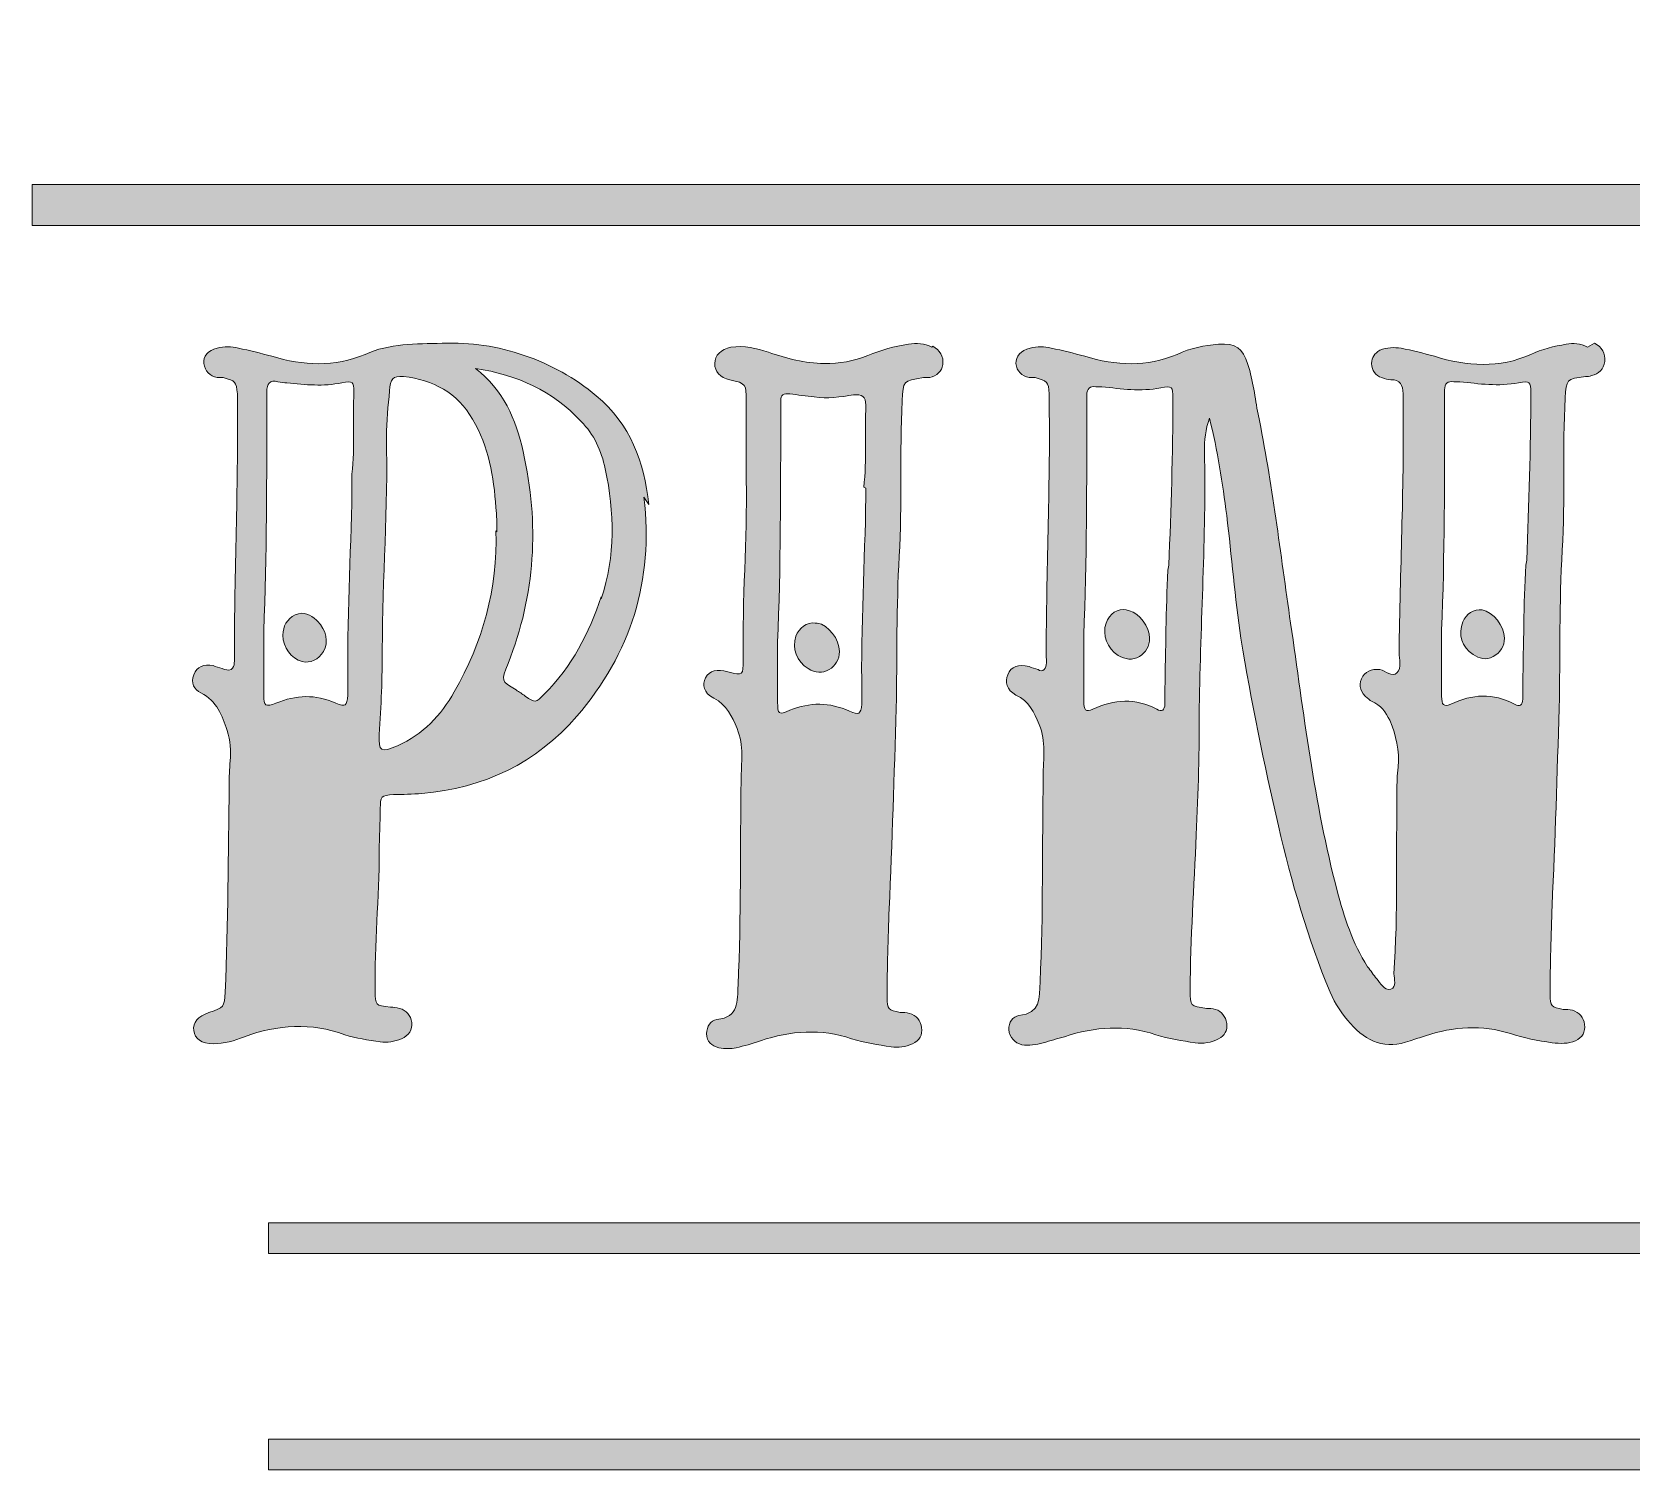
# Model space of a CAD drawing. Header units: inches. Extents: x 51 to 1029, y -812 to -272.
# Drawn here: x 59.2 to 261, y -793.2 to -611.8 of the extents above; entities that cross this region are included whole.
import ezdxf

# ---------------------------------------------------------------- set-up
doc = ezdxf.new("R2010")
doc.units = ezdxf.units.IN
doc.header["$MEASUREMENT"] = 0
doc.layers.add('Layer 1', color=7, linetype='Continuous')

# ---------------------------------------------------------------- blocks, each defined once
blk = doc.blocks.new('block 6')
at = {"layer": 'Layer 1', "true_color": 0xd81c2b}
h = blk.add_hatch(color=242, dxfattribs=at)
h.dxf.hatch_style = 2
edge = h.paths.add_edge_path()
edge.add_spline(control_points=[(136.33, -670.51), (137.61, -680.99), (134.67, -690.2), (127.89, -698.12), (122.78, -704.01), (116.13, -707.2), (108.33, -707.84), (107.18, -707.97), (105.9, -707.97), (104.75, -707.97), (103.21, -708.1), (103.09, -708.23), (103.09, -709.76), (103.09, -711.55), (102.96, -713.34), (102.96, -715.13), (102.96, -721.01), (102.32, -726.89), (102.45, -732.77), (102.45, -734.56), (102.45, -734.56), (104.37, -734.82), (104.75, -734.82), (105.13, -734.82), (105.52, -734.95), (106.41, -735.2), (106.92, -735.84), (107.05, -736.74), (107.18, -737.63), (106.67, -738.4), (105.77, -738.78), (104.88, -739.17), (103.98, -739.29), (103.09, -739.17), (101.55, -738.91), (100.02, -738.78), (98.61, -738.27), (94.39, -736.74), (90.17, -736.99), (85.95, -738.53), (84.68, -739.04), (83.4, -739.42), (81.99, -739.42), (80.58, -739.42), (79.69, -738.78), (79.56, -737.76), (79.43, -736.74), (80.07, -735.97), (81.48, -735.46), (83.4, -734.82), (83.4, -734.82), (83.52, -732.9), (83.91, -724.21), (83.91, -715.51), (84.04, -706.82), (84.04, -705.8), (84.04, -704.77), (84.16, -703.75), (84.29, -702.47), (84.16, -701.19), (83.78, -699.91), (83.14, -698), (82.5, -696.21), (80.46, -695.18), (79.56, -694.8), (79.18, -693.9), (79.56, -692.88), (79.94, -691.86), (80.84, -691.48), (81.99, -691.73), (82.37, -691.86), (82.76, -691.99), (83.14, -692.11), (83.52, -692.24), (83.91, -692.37), (84.29, -692.24), (84.8, -691.73), (84.68, -691.09), (84.68, -690.45), (84.68, -679.97), (85.19, -669.48), (85.06, -659), (85.06, -658.49), (85.06, -657.98), (85.06, -657.47), (84.93, -655.93), (84.8, -655.8), (83.27, -655.42), (83.01, -655.42), (82.76, -655.42), (82.5, -655.42), (81.61, -655.16), (80.97, -654.65), (80.84, -653.63), (80.71, -652.73), (81.35, -651.97), (82.5, -651.71), (83.4, -651.46), (84.29, -651.46), (85.19, -651.71), (86.59, -651.97), (88, -652.35), (89.41, -652.73), (93.37, -653.89), (97.33, -654.14), (101.17, -652.48), (104.24, -651.07), (107.56, -651.2), (110.89, -651.07), (114.47, -650.94), (117.92, -651.46), (121.24, -652.61), (124.57, -653.76), (127.64, -655.42), (130.32, -657.72), (134.67, -661.3), (136.33, -666.03), (136.97, -671.4), (136.97, -671.4), (136.33, -670.51), (136.33, -670.51)], knot_values=[0, 0, 0, 0, 1, 1, 1, 2, 2, 2, 3, 3, 3, 4, 4, 4, 5, 5, 5, 6, 6, 6, 7, 7, 7, 8, 8, 8, 9, 9, 9, 10, 10, 10, 11, 11, 11, 12, 12, 12, 13, 13, 13, 14, 14, 14, 15, 15, 15, 16, 16, 16, 17, 17, 17, 18, 18, 18, 19, 19, 19, 20, 20, 20, 21, 21, 21, 22, 22, 22, 23, 23, 23, 24, 24, 24, 25, 25, 25, 26, 26, 26, 27, 27, 27, 28, 28, 28, 29, 29, 29, 30, 30, 30, 31, 31, 31, 32, 32, 32, 33, 33, 33, 34, 34, 34, 35, 35, 35, 36, 36, 36, 37, 37, 37, 38, 38, 38, 39, 39, 39, 40, 40, 40, 40], degree=3, periodic=1)
edge = h.paths.add_edge_path()
edge.add_spline(control_points=[(99.51, -667.57), (99.89, -664.11), (99.63, -660.66), (99.76, -657.21), (99.76, -655.93), (99.63, -655.8), (98.23, -656.06), (95.93, -656.57), (93.62, -656.31), (91.32, -656.06), (90.94, -656.06), (90.56, -656.06), (90.17, -655.93), (89.15, -655.68), (88.77, -656.19), (88.77, -657.21), (88.77, -657.47), (88.77, -657.72), (88.77, -657.98), (88.77, -667.95), (88.77, -677.92), (88.38, -687.38), (88.38, -690.33), (88.38, -692.88), (88.38, -695.44), (88.38, -696.84), (88.64, -696.97), (89.92, -696.46), (92.47, -695.44), (94.9, -695.31), (97.46, -696.46), (98.74, -696.97), (98.87, -696.84), (98.99, -695.44), (98.99, -695.05), (98.99, -694.67), (98.99, -694.29), (98.87, -686.11), (99.38, -677.92), (99.51, -669.74), (99.51, -669.36), (99.51, -668.97), (99.51, -668.59), (99.51, -668.59), (99.51, -667.57), (99.51, -667.57)], knot_values=[0, 0, 0, 0, 1, 1, 1, 2, 2, 2, 3, 3, 3, 4, 4, 4, 5, 5, 5, 6, 6, 6, 7, 7, 7, 8, 8, 8, 9, 9, 9, 10, 10, 10, 11, 11, 11, 12, 12, 12, 13, 13, 13, 14, 14, 14, 15, 15, 15, 15], degree=3, periodic=1)
edge = h.paths.add_edge_path()
edge.add_spline(control_points=[(95.16, -686.11), (96.31, -687.26), (96.57, -688.79), (95.93, -689.94), (95.29, -690.96), (94.26, -691.48), (93.24, -691.22), (91.83, -690.84), (90.81, -689.43), (90.81, -687.9), (90.81, -686.75), (91.32, -685.85), (92.35, -685.34), (93.5, -684.83), (94.26, -685.34), (95.03, -685.98), (95.03, -685.98), (95.16, -686.11), (95.16, -686.11)], knot_values=[0, 0, 0, 0, 1, 1, 1, 2, 2, 2, 3, 3, 3, 4, 4, 4, 5, 5, 5, 6, 6, 6, 6], degree=3, periodic=1)
edge = h.paths.add_edge_path()
edge.add_spline(control_points=[(117.79, -674.85), (117.79, -673.83), (117.79, -672.81), (117.66, -671.78), (117.41, -667.95), (116.77, -664.11), (114.72, -660.66), (112.8, -657.34), (109.74, -655.68), (106.03, -655.29), (104.62, -655.16), (104.37, -655.55), (104.24, -657.08), (104.11, -659), (103.85, -660.92), (103.85, -662.84), (104.11, -671.78), (103.34, -680.74), (103.34, -689.69), (103.34, -693.26), (103.21, -696.84), (102.96, -700.43), (102.83, -702.6), (103.21, -702.73), (105.26, -701.83), (108.46, -700.43), (110.76, -698), (112.42, -695.05), (116, -688.79), (117.92, -682.01), (117.66, -674.73), (117.66, -674.73), (117.79, -674.85), (117.79, -674.85)], knot_values=[0, 0, 0, 0, 1, 1, 1, 2, 2, 2, 3, 3, 3, 4, 4, 4, 5, 5, 5, 6, 6, 6, 7, 7, 7, 8, 8, 8, 9, 9, 9, 10, 10, 10, 11, 11, 11, 11], degree=3, periodic=1)
edge = h.paths.add_edge_path()
edge.add_spline(control_points=[(130.96, -683.29), (132.75, -677.92), (132.62, -672.42), (131.47, -666.93), (130.96, -664.63), (130.06, -662.58), (128.4, -660.92), (124.82, -657.08), (120.35, -655.04), (115.11, -654.27), (118.56, -656.95), (120.22, -660.66), (121.11, -664.75), (123.16, -673.83), (122.65, -682.78), (119.2, -691.48), (118.3, -693.65), (118.3, -693.65), (120.22, -694.8), (120.6, -695.05), (120.99, -695.31), (121.37, -695.57), (122.65, -696.46), (122.65, -696.46), (123.8, -695.31), (127.25, -691.86), (129.43, -687.64), (130.96, -683.04), (130.96, -683.04), (130.96, -683.29), (130.96, -683.29)], knot_values=[0, 0, 0, 0, 1, 1, 1, 2, 2, 2, 3, 3, 3, 4, 4, 4, 5, 5, 5, 6, 6, 6, 7, 7, 7, 8, 8, 8, 9, 9, 9, 10, 10, 10, 10], degree=3, periodic=1)
h = blk.add_hatch(color=242, dxfattribs=at)
h.dxf.hatch_style = 2
edge = h.paths.add_edge_path()
edge.add_spline(control_points=[(172.76, -651.46), (173.66, -651.97), (174.17, -652.73), (174.04, -653.76), (173.92, -654.65), (173.28, -655.16), (172.38, -655.42), (172.12, -655.42), (171.87, -655.42), (171.61, -655.42), (168.93, -655.8), (169.06, -655.8), (168.93, -658.36), (168.55, -664.88), (168.93, -671.4), (168.55, -677.92), (168.16, -684.32), (168.29, -690.71), (168.16, -697.1), (167.91, -705.54), (167.65, -713.98), (167.27, -722.42), (167.14, -726.12), (167.01, -729.83), (167.01, -733.54), (167.01, -735.08), (167.14, -735.2), (168.67, -735.46), (169.06, -735.46), (169.44, -735.46), (169.82, -735.59), (170.72, -735.84), (171.23, -736.48), (171.36, -737.38), (171.49, -738.27), (171.1, -739.04), (170.21, -739.42), (169.31, -739.81), (168.42, -739.93), (167.52, -739.81), (165.86, -739.55), (164.2, -739.29), (162.54, -738.78), (158.7, -737.5), (154.86, -737.76), (151.03, -739.04), (150.01, -739.42), (148.98, -739.68), (147.96, -739.93), (147.32, -740.06), (146.55, -740.06), (145.79, -739.93), (144.89, -739.68), (144.25, -739.17), (144.25, -738.14), (144.25, -737.25), (144.76, -736.48), (145.53, -736.35), (148.34, -736.1), (148.09, -734.05), (148.22, -732.01), (148.6, -723.44), (148.47, -714.75), (148.6, -706.18), (148.6, -704.01), (148.98, -701.83), (148.09, -699.66), (147.45, -698.12), (146.81, -696.72), (145.15, -695.82), (143.87, -695.18), (143.61, -694.16), (144.12, -693.26), (144.64, -692.37), (145.53, -692.11), (146.94, -692.5), (148.86, -693.01), (148.86, -693.01), (148.86, -690.96), (148.73, -683.42), (149.37, -675.88), (149.24, -668.33), (149.24, -665.01), (149.24, -661.69), (149.24, -658.36), (149.24, -656.19), (149.24, -656.19), (147.19, -655.68), (145.91, -655.42), (145.27, -654.65), (145.27, -653.63), (145.27, -652.61), (146.04, -651.84), (147.32, -651.58), (148.98, -651.33), (150.52, -651.71), (152.05, -652.22), (154.35, -652.99), (156.65, -653.63), (159.08, -653.63), (161, -653.63), (162.79, -653.37), (164.58, -652.61), (166.24, -651.97), (167.91, -651.46), (169.7, -651.2), (170.72, -651.07), (171.74, -651.07), (172.64, -651.58), (172.64, -651.58), (172.76, -651.46), (172.76, -651.46)], knot_values=[0, 0, 0, 0, 1, 1, 1, 2, 2, 2, 3, 3, 3, 4, 4, 4, 5, 5, 5, 6, 6, 6, 7, 7, 7, 8, 8, 8, 9, 9, 9, 10, 10, 10, 11, 11, 11, 12, 12, 12, 13, 13, 13, 14, 14, 14, 15, 15, 15, 16, 16, 16, 17, 17, 17, 18, 18, 18, 19, 19, 19, 20, 20, 20, 21, 21, 21, 22, 22, 22, 23, 23, 23, 24, 24, 24, 25, 25, 25, 26, 26, 26, 27, 27, 27, 28, 28, 28, 29, 29, 29, 30, 30, 30, 31, 31, 31, 32, 32, 32, 33, 33, 33, 34, 34, 34, 35, 35, 35, 36, 36, 36, 37, 37, 37, 37], degree=3, periodic=1)
edge = h.paths.add_edge_path()
edge.add_spline(control_points=[(164.07, -669.23), (164.45, -665.78), (164.2, -662.32), (164.33, -658.87), (164.33, -657.85), (163.82, -657.47), (162.79, -657.59), (161.13, -657.85), (159.47, -658.1), (157.81, -657.85), (156.78, -657.72), (155.76, -657.59), (154.74, -657.47), (153.97, -657.34), (153.59, -657.59), (153.59, -658.36), (153.59, -658.74), (153.59, -659.13), (153.59, -659.51), (153.59, -669.48), (153.59, -679.46), (153.2, -688.79), (153.2, -691.73), (153.2, -694.03), (153.2, -696.33), (153.2, -697.87), (153.33, -698), (154.74, -697.36), (157.29, -696.33), (159.72, -696.33), (162.28, -697.48), (163.43, -698), (163.69, -697.87), (163.82, -696.59), (163.82, -696.08), (163.82, -695.57), (163.82, -695.05), (163.69, -686.87), (164.2, -678.69), (164.33, -670.51), (164.33, -670.12), (164.33, -669.74), (164.33, -669.36), (164.33, -669.36), (164.07, -669.23), (164.07, -669.23)], knot_values=[0, 0, 0, 0, 1, 1, 1, 2, 2, 2, 3, 3, 3, 4, 4, 4, 5, 5, 5, 6, 6, 6, 7, 7, 7, 8, 8, 8, 9, 9, 9, 10, 10, 10, 11, 11, 11, 12, 12, 12, 13, 13, 13, 14, 14, 14, 15, 15, 15, 15], degree=3, periodic=1)
edge = h.paths.add_edge_path()
edge.add_spline(control_points=[(158.19, -686.36), (159.6, -686.62), (161, -688.41), (161, -689.94), (161, -690.96), (160.49, -691.73), (159.72, -692.24), (158.83, -692.75), (157.93, -692.63), (157.04, -692.11), (155.63, -691.22), (154.99, -689.56), (155.5, -688.02), (155.89, -687), (156.91, -686.23), (157.93, -686.36), (157.93, -686.36), (158.19, -686.36), (158.19, -686.36)], knot_values=[0, 0, 0, 0, 1, 1, 1, 2, 2, 2, 3, 3, 3, 4, 4, 4, 5, 5, 5, 6, 6, 6, 6], degree=3, periodic=1)
h = blk.add_hatch(color=242, dxfattribs=at)
h.dxf.hatch_style = 2
edge = h.paths.add_edge_path()
edge.add_spline(control_points=[(256.25, -651.07), (257.15, -651.58), (257.66, -652.35), (257.53, -653.37), (257.4, -654.4), (256.77, -654.91), (255.87, -655.16), (255.61, -655.29), (255.36, -655.29), (255.1, -655.29), (252.67, -655.55), (252.67, -655.68), (252.55, -657.98), (252.16, -664.37), (252.55, -670.76), (252.16, -677.16), (251.78, -683.8), (251.91, -690.45), (251.78, -697.1), (251.52, -705.41), (251.27, -713.72), (250.88, -722.03), (250.76, -725.74), (250.63, -729.45), (250.63, -733.16), (250.63, -734.69), (250.76, -734.82), (252.29, -735.08), (252.67, -735.08), (253.06, -735.08), (253.44, -735.2), (254.34, -735.46), (254.85, -736.1), (254.98, -736.99), (255.1, -737.89), (254.72, -738.66), (253.82, -739.04), (252.93, -739.42), (251.91, -739.42), (250.88, -739.29), (249.09, -739.04), (247.3, -738.66), (245.64, -738.14), (242.06, -736.99), (238.48, -737.25), (234.9, -738.4), (234.26, -738.66), (233.62, -738.78), (232.98, -739.04), (229.91, -740.19), (227.49, -739.17), (225.44, -736.87), (224.42, -735.71), (223.52, -734.44), (222.88, -732.9), (220.07, -726.12), (218.02, -719.09), (216.36, -711.93), (214.57, -704.13), (212.91, -696.21), (211.63, -688.28), (210.86, -683.16), (210.48, -677.92), (209.84, -672.81), (209.33, -668.72), (208.69, -664.63), (207.67, -660.53), (207.15, -661.94), (207.03, -663.35), (207.03, -664.75), (207.28, -675.49), (206.52, -686.23), (206.39, -696.97), (206.39, -702.34), (206.26, -707.71), (206, -713.08), (205.75, -719.6), (205.24, -726.12), (205.24, -732.65), (205.24, -734.69), (205.24, -734.69), (207.28, -734.95), (207.67, -734.95), (208.05, -734.95), (208.43, -735.08), (209.2, -735.33), (209.71, -735.97), (209.84, -736.87), (209.97, -737.76), (209.58, -738.4), (208.82, -738.78), (207.92, -739.29), (206.9, -739.42), (205.88, -739.29), (204.21, -739.04), (202.55, -738.78), (200.89, -738.27), (197.06, -736.99), (193.22, -737.25), (189.38, -738.53), (188.49, -738.78), (187.59, -739.04), (186.7, -739.29), (185.8, -739.55), (184.91, -739.68), (184.01, -739.55), (183.12, -739.29), (182.48, -738.66), (182.35, -737.63), (182.35, -736.74), (182.86, -735.97), (183.63, -735.84), (186.44, -735.59), (186.19, -733.67), (186.31, -731.62), (186.7, -723.06), (186.57, -714.36), (186.7, -705.67), (186.7, -703.49), (187.08, -701.32), (186.19, -699.15), (185.55, -697.61), (184.91, -696.21), (183.25, -695.44), (182.09, -694.8), (181.84, -693.78), (182.22, -692.88), (182.61, -691.86), (183.63, -691.48), (184.91, -691.86), (185.29, -691.99), (185.67, -692.11), (186.06, -692.24), (186.31, -692.37), (186.57, -692.5), (186.83, -692.24), (187.21, -691.73), (187.08, -691.09), (187.08, -690.45), (187.08, -679.97), (187.59, -669.48), (187.46, -659), (187.46, -658.49), (187.46, -657.98), (187.46, -657.47), (187.34, -655.93), (187.21, -655.8), (185.67, -655.42), (185.42, -655.42), (185.16, -655.42), (184.91, -655.42), (184.01, -655.16), (183.37, -654.65), (183.25, -653.63), (183.25, -652.73), (183.88, -651.97), (185.04, -651.71), (185.93, -651.46), (186.83, -651.46), (187.72, -651.71), (189.13, -651.97), (190.53, -652.35), (191.94, -652.73), (195.9, -653.89), (199.74, -654.14), (203.58, -652.48), (205.24, -651.71), (207.03, -651.33), (208.82, -651.2), (210.99, -651.07), (211.89, -651.71), (212.52, -653.76), (213.16, -655.8), (213.42, -657.98), (213.8, -660.02), (215.59, -668.72), (216.62, -677.54), (217.9, -686.36), (219.56, -697.61), (220.84, -708.99), (223.78, -720.12), (224.67, -723.44), (225.7, -726.76), (227.61, -729.7), (228, -730.22), (228.38, -730.73), (228.76, -731.24), (229.28, -731.75), (229.66, -732.77), (230.55, -732.52), (231.32, -732.26), (230.94, -731.24), (230.94, -730.6), (231.45, -722.93), (231.19, -715.26), (231.32, -707.59), (231.32, -706.56), (231.32, -705.54), (231.45, -704.52), (231.7, -702.47), (231.19, -700.55), (230.43, -698.63), (229.91, -697.61), (229.28, -696.72), (228.12, -696.21), (227.87, -696.08), (227.74, -695.95), (227.61, -695.82), (226.72, -695.18), (226.46, -694.29), (226.85, -693.39), (227.23, -692.5), (228.12, -692.11), (229.15, -692.24), (229.91, -692.37), (230.68, -693.26), (231.32, -692.63), (231.96, -691.99), (231.58, -690.96), (231.58, -690.07), (231.7, -679.84), (232.22, -669.61), (232.09, -659.38), (232.09, -658.74), (232.09, -658.1), (232.09, -657.47), (232.09, -656.31), (231.7, -655.68), (230.55, -655.68), (230.17, -655.68), (229.79, -655.55), (229.4, -655.42), (228.64, -655.16), (228.12, -654.52), (228.12, -653.63), (228.12, -652.86), (228.51, -652.35), (229.15, -651.97), (230.04, -651.58), (230.94, -651.58), (231.83, -651.71), (233.24, -651.97), (234.64, -652.35), (236.05, -652.73), (240.14, -654.01), (244.23, -654.27), (248.2, -652.48), (249.6, -651.84), (251.14, -651.46), (252.67, -651.2), (253.57, -651.07), (254.46, -651.07), (255.36, -651.58), (255.36, -651.58), (256.25, -651.07), (256.25, -651.07)], knot_values=[0, 0, 0, 0, 1, 1, 1, 2, 2, 2, 3, 3, 3, 4, 4, 4, 5, 5, 5, 6, 6, 6, 7, 7, 7, 8, 8, 8, 9, 9, 9, 10, 10, 10, 11, 11, 11, 12, 12, 12, 13, 13, 13, 14, 14, 14, 15, 15, 15, 16, 16, 16, 17, 17, 17, 18, 18, 18, 19, 19, 19, 20, 20, 20, 21, 21, 21, 22, 22, 22, 23, 23, 23, 24, 24, 24, 25, 25, 25, 26, 26, 26, 27, 27, 27, 28, 28, 28, 29, 29, 29, 30, 30, 30, 31, 31, 31, 32, 32, 32, 33, 33, 33, 34, 34, 34, 35, 35, 35, 36, 36, 36, 37, 37, 37, 38, 38, 38, 39, 39, 39, 40, 40, 40, 41, 41, 41, 42, 42, 42, 43, 43, 43, 44, 44, 44, 45, 45, 45, 46, 46, 46, 47, 47, 47, 48, 48, 48, 49, 49, 49, 50, 50, 50, 51, 51, 51, 52, 52, 52, 53, 53, 53, 54, 54, 54, 55, 55, 55, 56, 56, 56, 57, 57, 57, 58, 58, 58, 59, 59, 59, 60, 60, 60, 61, 61, 61, 62, 62, 62, 63, 63, 63, 64, 64, 64, 65, 65, 65, 66, 66, 66, 67, 67, 67, 68, 68, 68, 69, 69, 69, 70, 70, 70, 71, 71, 71, 72, 72, 72, 73, 73, 73, 74, 74, 74, 75, 75, 75, 76, 76, 76, 77, 77, 77, 78, 78, 78, 79, 79, 79, 80, 80, 80, 81, 81, 81, 82, 82, 82, 83, 83, 83, 84, 84, 84, 85, 85, 85, 85], degree=3, periodic=1)
edge = h.paths.add_edge_path()
edge.add_spline(control_points=[(202.55, -679.07), (202.81, -672.04), (203.06, -665.01), (203.06, -657.98), (203.06, -656.57), (202.94, -656.44), (201.53, -656.7), (198.97, -657.21), (196.54, -656.83), (194.11, -656.57), (193.86, -656.57), (193.6, -656.57), (193.35, -656.57), (192.58, -656.44), (192.2, -656.83), (192.2, -657.59), (192.2, -657.98), (192.2, -658.36), (192.2, -658.74), (192.2, -668.72), (192.2, -678.69), (191.81, -687.9), (191.81, -691.09), (191.81, -693.65), (191.81, -696.21), (191.81, -697.36), (192.07, -697.61), (192.96, -697.23), (195.65, -695.95), (198.33, -695.82), (201.02, -697.23), (201.66, -697.61), (202.04, -697.36), (202.04, -696.59), (202.04, -695.95), (202.04, -695.31), (202.04, -694.67), (202.17, -689.69), (202.17, -684.7), (202.43, -679.71), (202.43, -679.71), (202.55, -679.07), (202.55, -679.07)], knot_values=[0, 0, 0, 0, 1, 1, 1, 2, 2, 2, 3, 3, 3, 4, 4, 4, 5, 5, 5, 6, 6, 6, 7, 7, 7, 8, 8, 8, 9, 9, 9, 10, 10, 10, 11, 11, 11, 12, 12, 12, 13, 13, 13, 14, 14, 14, 14], degree=3, periodic=1)
edge = h.paths.add_edge_path()
edge.add_spline(control_points=[(197.57, -684.83), (198.85, -685.08), (200.12, -686.87), (200.12, -688.28), (200.12, -689.3), (199.61, -690.07), (198.85, -690.58), (197.95, -691.09), (197.06, -690.96), (196.16, -690.45), (194.75, -689.56), (194.11, -687.9), (194.63, -686.36), (195.01, -685.21), (196.16, -684.44), (197.18, -684.7), (197.18, -684.7), (197.57, -684.83), (197.57, -684.83)], knot_values=[0, 0, 0, 0, 1, 1, 1, 2, 2, 2, 3, 3, 3, 4, 4, 4, 5, 5, 5, 6, 6, 6, 6], degree=3, periodic=1)
edge = h.paths.add_edge_path()
edge.add_spline(control_points=[(247.69, -678.43), (247.94, -671.4), (248.2, -664.37), (248.2, -657.34), (248.2, -655.93), (248.07, -655.8), (246.66, -656.06), (244.11, -656.57), (241.68, -656.19), (239.25, -655.93), (238.99, -655.93), (238.74, -655.93), (238.48, -655.93), (237.71, -655.8), (237.33, -656.19), (237.33, -656.95), (237.33, -657.34), (237.33, -657.72), (237.33, -658.1), (237.33, -668.08), (237.33, -678.05), (236.95, -687.26), (236.95, -690.45), (236.95, -693.01), (236.95, -695.57), (236.95, -696.72), (237.2, -696.97), (238.1, -696.59), (240.78, -695.31), (243.47, -695.18), (246.15, -696.59), (246.79, -696.97), (247.18, -696.72), (247.18, -695.95), (247.18, -695.31), (247.18, -694.67), (247.18, -694.03), (247.3, -689.05), (247.3, -684.06), (247.56, -679.07), (247.56, -679.07), (247.69, -678.43), (247.69, -678.43)], knot_values=[0, 0, 0, 0, 1, 1, 1, 2, 2, 2, 3, 3, 3, 4, 4, 4, 5, 5, 5, 6, 6, 6, 7, 7, 7, 8, 8, 8, 9, 9, 9, 10, 10, 10, 11, 11, 11, 12, 12, 12, 13, 13, 13, 14, 14, 14, 14], degree=3, periodic=1)
edge = h.paths.add_edge_path()
edge.add_spline(control_points=[(244.87, -688.28), (244.87, -689.3), (244.36, -690.07), (243.47, -690.58), (242.57, -691.09), (241.68, -690.84), (240.91, -690.33), (239.5, -689.43), (238.99, -687.77), (239.63, -686.23), (240.01, -685.21), (241.04, -684.57), (242.06, -684.7), (243.47, -684.96), (244.87, -686.75), (244.87, -688.28)], knot_values=[0, 0, 0, 0, 1, 1, 1, 2, 2, 2, 3, 3, 3, 4, 4, 4, 5, 5, 5, 5], degree=3, periodic=1)
at = {"layer": 'Layer 1', "lineweight": 0}
for points, knots in [([(136.33, -670.51), (137.61, -680.99), (134.67, -690.2), (127.89, -698.12), (122.78, -704.01), (116.13, -707.2), (108.33, -707.84), (107.18, -707.97), (105.9, -707.97), (104.75, -707.97), (103.21, -708.1), (103.09, -708.23), (103.09, -709.76), (103.09, -711.55), (102.96, -713.34), (102.96, -715.13), (102.96, -721.01), (102.32, -726.89), (102.45, -732.77), (102.45, -734.56), (102.45, -734.56), (104.37, -734.82), (104.75, -734.82), (105.13, -734.82), (105.52, -734.95), (106.41, -735.2), (106.92, -735.84), (107.05, -736.74), (107.18, -737.63), (106.67, -738.4), (105.77, -738.78), (104.88, -739.17), (103.98, -739.29), (103.09, -739.17), (101.55, -738.91), (100.02, -738.78), (98.61, -738.27), (94.39, -736.74), (90.17, -736.99), (85.95, -738.53), (84.68, -739.04), (83.4, -739.42), (81.99, -739.42), (80.58, -739.42), (79.69, -738.78), (79.56, -737.76), (79.43, -736.74), (80.07, -735.97), (81.48, -735.46), (83.4, -734.82), (83.4, -734.82), (83.52, -732.9), (83.91, -724.21), (83.91, -715.51), (84.04, -706.82), (84.04, -705.8), (84.04, -704.77), (84.16, -703.75), (84.29, -702.47), (84.16, -701.19), (83.78, -699.91), (83.14, -698), (82.5, -696.21), (80.46, -695.18), (79.56, -694.8), (79.18, -693.9), (79.56, -692.88), (79.94, -691.86), (80.84, -691.48), (81.99, -691.73), (82.37, -691.86), (82.76, -691.99), (83.14, -692.11), (83.52, -692.24), (83.91, -692.37), (84.29, -692.24), (84.8, -691.73), (84.68, -691.09), (84.68, -690.45), (84.68, -679.97), (85.19, -669.48), (85.06, -659), (85.06, -658.49), (85.06, -657.98), (85.06, -657.47), (84.93, -655.93), (84.8, -655.8), (83.27, -655.42), (83.01, -655.42), (82.76, -655.42), (82.5, -655.42), (81.61, -655.16), (80.97, -654.65), (80.84, -653.63), (80.71, -652.73), (81.35, -651.97), (82.5, -651.71), (83.4, -651.46), (84.29, -651.46), (85.19, -651.71), (86.59, -651.97), (88, -652.35), (89.41, -652.73), (93.37, -653.89), (97.33, -654.14), (101.17, -652.48), (104.24, -651.07), (107.56, -651.2), (110.89, -651.07), (114.47, -650.94), (117.92, -651.46), (121.24, -652.61), (124.57, -653.76), (127.64, -655.42), (130.32, -657.72), (134.67, -661.3), (136.33, -666.03), (136.97, -671.4), (136.97, -671.4), (136.33, -670.51), (136.33, -670.51)], [0, 0, 0, 0, 1, 1, 1, 2, 2, 2, 3, 3, 3, 4, 4, 4, 5, 5, 5, 6, 6, 6, 7, 7, 7, 8, 8, 8, 9, 9, 9, 10, 10, 10, 11, 11, 11, 12, 12, 12, 13, 13, 13, 14, 14, 14, 15, 15, 15, 16, 16, 16, 17, 17, 17, 18, 18, 18, 19, 19, 19, 20, 20, 20, 21, 21, 21, 22, 22, 22, 23, 23, 23, 24, 24, 24, 25, 25, 25, 26, 26, 26, 27, 27, 27, 28, 28, 28, 29, 29, 29, 30, 30, 30, 31, 31, 31, 32, 32, 32, 33, 33, 33, 34, 34, 34, 35, 35, 35, 36, 36, 36, 37, 37, 37, 38, 38, 38, 39, 39, 39, 40, 40, 40, 40]), ([(172.76, -651.46), (173.66, -651.97), (174.17, -652.73), (174.04, -653.76), (173.92, -654.65), (173.28, -655.16), (172.38, -655.42), (172.12, -655.42), (171.87, -655.42), (171.61, -655.42), (168.93, -655.8), (169.06, -655.8), (168.93, -658.36), (168.55, -664.88), (168.93, -671.4), (168.55, -677.92), (168.16, -684.32), (168.29, -690.71), (168.16, -697.1), (167.91, -705.54), (167.65, -713.98), (167.27, -722.42), (167.14, -726.12), (167.01, -729.83), (167.01, -733.54), (167.01, -735.08), (167.14, -735.2), (168.67, -735.46), (169.06, -735.46), (169.44, -735.46), (169.82, -735.59), (170.72, -735.84), (171.23, -736.48), (171.36, -737.38), (171.49, -738.27), (171.1, -739.04), (170.21, -739.42), (169.31, -739.81), (168.42, -739.93), (167.52, -739.81), (165.86, -739.55), (164.2, -739.29), (162.54, -738.78), (158.7, -737.5), (154.86, -737.76), (151.03, -739.04), (150.01, -739.42), (148.98, -739.68), (147.96, -739.93), (147.32, -740.06), (146.55, -740.06), (145.79, -739.93), (144.89, -739.68), (144.25, -739.17), (144.25, -738.14), (144.25, -737.25), (144.76, -736.48), (145.53, -736.35), (148.34, -736.1), (148.09, -734.05), (148.22, -732.01), (148.6, -723.44), (148.47, -714.75), (148.6, -706.18), (148.6, -704.01), (148.98, -701.83), (148.09, -699.66), (147.45, -698.12), (146.81, -696.72), (145.15, -695.82), (143.87, -695.18), (143.61, -694.16), (144.12, -693.26), (144.64, -692.37), (145.53, -692.11), (146.94, -692.5), (148.86, -693.01), (148.86, -693.01), (148.86, -690.96), (148.73, -683.42), (149.37, -675.88), (149.24, -668.33), (149.24, -665.01), (149.24, -661.69), (149.24, -658.36), (149.24, -656.19), (149.24, -656.19), (147.19, -655.68), (145.91, -655.42), (145.27, -654.65), (145.27, -653.63), (145.27, -652.61), (146.04, -651.84), (147.32, -651.58), (148.98, -651.33), (150.52, -651.71), (152.05, -652.22), (154.35, -652.99), (156.65, -653.63), (159.08, -653.63), (161, -653.63), (162.79, -653.37), (164.58, -652.61), (166.24, -651.97), (167.91, -651.46), (169.7, -651.2), (170.72, -651.07), (171.74, -651.07), (172.64, -651.58), (172.64, -651.58), (172.76, -651.46), (172.76, -651.46)], [0, 0, 0, 0, 1, 1, 1, 2, 2, 2, 3, 3, 3, 4, 4, 4, 5, 5, 5, 6, 6, 6, 7, 7, 7, 8, 8, 8, 9, 9, 9, 10, 10, 10, 11, 11, 11, 12, 12, 12, 13, 13, 13, 14, 14, 14, 15, 15, 15, 16, 16, 16, 17, 17, 17, 18, 18, 18, 19, 19, 19, 20, 20, 20, 21, 21, 21, 22, 22, 22, 23, 23, 23, 24, 24, 24, 25, 25, 25, 26, 26, 26, 27, 27, 27, 28, 28, 28, 29, 29, 29, 30, 30, 30, 31, 31, 31, 32, 32, 32, 33, 33, 33, 34, 34, 34, 35, 35, 35, 36, 36, 36, 37, 37, 37, 37]), ([(256.25, -651.07), (257.15, -651.58), (257.66, -652.35), (257.53, -653.37), (257.4, -654.4), (256.77, -654.91), (255.87, -655.16), (255.61, -655.29), (255.36, -655.29), (255.1, -655.29), (252.67, -655.55), (252.67, -655.68), (252.55, -657.98), (252.16, -664.37), (252.55, -670.76), (252.16, -677.16), (251.78, -683.8), (251.91, -690.45), (251.78, -697.1), (251.52, -705.41), (251.27, -713.72), (250.88, -722.03), (250.76, -725.74), (250.63, -729.45), (250.63, -733.16), (250.63, -734.69), (250.76, -734.82), (252.29, -735.08), (252.67, -735.08), (253.06, -735.08), (253.44, -735.2), (254.34, -735.46), (254.85, -736.1), (254.98, -736.99), (255.1, -737.89), (254.72, -738.66), (253.82, -739.04), (252.93, -739.42), (251.91, -739.42), (250.88, -739.29), (249.09, -739.04), (247.3, -738.66), (245.64, -738.14), (242.06, -736.99), (238.48, -737.25), (234.9, -738.4), (234.26, -738.66), (233.62, -738.78), (232.98, -739.04), (229.91, -740.19), (227.49, -739.17), (225.44, -736.87), (224.42, -735.71), (223.52, -734.44), (222.88, -732.9), (220.07, -726.12), (218.02, -719.09), (216.36, -711.93), (214.57, -704.13), (212.91, -696.21), (211.63, -688.28), (210.86, -683.16), (210.48, -677.92), (209.84, -672.81), (209.33, -668.72), (208.69, -664.63), (207.67, -660.53), (207.15, -661.94), (207.03, -663.35), (207.03, -664.75), (207.28, -675.49), (206.52, -686.23), (206.39, -696.97), (206.39, -702.34), (206.26, -707.71), (206, -713.08), (205.75, -719.6), (205.24, -726.12), (205.24, -732.65), (205.24, -734.69), (205.24, -734.69), (207.28, -734.95), (207.67, -734.95), (208.05, -734.95), (208.43, -735.08), (209.2, -735.33), (209.71, -735.97), (209.84, -736.87), (209.97, -737.76), (209.58, -738.4), (208.82, -738.78), (207.92, -739.29), (206.9, -739.42), (205.88, -739.29), (204.21, -739.04), (202.55, -738.78), (200.89, -738.27), (197.06, -736.99), (193.22, -737.25), (189.38, -738.53), (188.49, -738.78), (187.59, -739.04), (186.7, -739.29), (185.8, -739.55), (184.91, -739.68), (184.01, -739.55), (183.12, -739.29), (182.48, -738.66), (182.35, -737.63), (182.35, -736.74), (182.86, -735.97), (183.63, -735.84), (186.44, -735.59), (186.19, -733.67), (186.31, -731.62), (186.7, -723.06), (186.57, -714.36), (186.7, -705.67), (186.7, -703.49), (187.08, -701.32), (186.19, -699.15), (185.55, -697.61), (184.91, -696.21), (183.25, -695.44), (182.09, -694.8), (181.84, -693.78), (182.22, -692.88), (182.61, -691.86), (183.63, -691.48), (184.91, -691.86), (185.29, -691.99), (185.67, -692.11), (186.06, -692.24), (186.31, -692.37), (186.57, -692.5), (186.83, -692.24), (187.21, -691.73), (187.08, -691.09), (187.08, -690.45), (187.08, -679.97), (187.59, -669.48), (187.46, -659), (187.46, -658.49), (187.46, -657.98), (187.46, -657.47), (187.34, -655.93), (187.21, -655.8), (185.67, -655.42), (185.42, -655.42), (185.16, -655.42), (184.91, -655.42), (184.01, -655.16), (183.37, -654.65), (183.25, -653.63), (183.25, -652.73), (183.88, -651.97), (185.04, -651.71), (185.93, -651.46), (186.83, -651.46), (187.72, -651.71), (189.13, -651.97), (190.53, -652.35), (191.94, -652.73), (195.9, -653.89), (199.74, -654.14), (203.58, -652.48), (205.24, -651.71), (207.03, -651.33), (208.82, -651.2), (210.99, -651.07), (211.89, -651.71), (212.52, -653.76), (213.16, -655.8), (213.42, -657.98), (213.8, -660.02), (215.59, -668.72), (216.62, -677.54), (217.9, -686.36), (219.56, -697.61), (220.84, -708.99), (223.78, -720.12), (224.67, -723.44), (225.7, -726.76), (227.61, -729.7), (228, -730.22), (228.38, -730.73), (228.76, -731.24), (229.28, -731.75), (229.66, -732.77), (230.55, -732.52), (231.32, -732.26), (230.94, -731.24), (230.94, -730.6), (231.45, -722.93), (231.19, -715.26), (231.32, -707.59), (231.32, -706.56), (231.32, -705.54), (231.45, -704.52), (231.7, -702.47), (231.19, -700.55), (230.43, -698.63), (229.91, -697.61), (229.28, -696.72), (228.12, -696.21), (227.87, -696.08), (227.74, -695.95), (227.61, -695.82), (226.72, -695.18), (226.46, -694.29), (226.85, -693.39), (227.23, -692.5), (228.12, -692.11), (229.15, -692.24), (229.91, -692.37), (230.68, -693.26), (231.32, -692.63), (231.96, -691.99), (231.58, -690.96), (231.58, -690.07), (231.7, -679.84), (232.22, -669.61), (232.09, -659.38), (232.09, -658.74), (232.09, -658.1), (232.09, -657.47), (232.09, -656.31), (231.7, -655.68), (230.55, -655.68), (230.17, -655.68), (229.79, -655.55), (229.4, -655.42), (228.64, -655.16), (228.12, -654.52), (228.12, -653.63), (228.12, -652.86), (228.51, -652.35), (229.15, -651.97), (230.04, -651.58), (230.94, -651.58), (231.83, -651.71), (233.24, -651.97), (234.64, -652.35), (236.05, -652.73), (240.14, -654.01), (244.23, -654.27), (248.2, -652.48), (249.6, -651.84), (251.14, -651.46), (252.67, -651.2), (253.57, -651.07), (254.46, -651.07), (255.36, -651.58), (255.36, -651.58), (256.25, -651.07), (256.25, -651.07)], [0, 0, 0, 0, 1, 1, 1, 2, 2, 2, 3, 3, 3, 4, 4, 4, 5, 5, 5, 6, 6, 6, 7, 7, 7, 8, 8, 8, 9, 9, 9, 10, 10, 10, 11, 11, 11, 12, 12, 12, 13, 13, 13, 14, 14, 14, 15, 15, 15, 16, 16, 16, 17, 17, 17, 18, 18, 18, 19, 19, 19, 20, 20, 20, 21, 21, 21, 22, 22, 22, 23, 23, 23, 24, 24, 24, 25, 25, 25, 26, 26, 26, 27, 27, 27, 28, 28, 28, 29, 29, 29, 30, 30, 30, 31, 31, 31, 32, 32, 32, 33, 33, 33, 34, 34, 34, 35, 35, 35, 36, 36, 36, 37, 37, 37, 38, 38, 38, 39, 39, 39, 40, 40, 40, 41, 41, 41, 42, 42, 42, 43, 43, 43, 44, 44, 44, 45, 45, 45, 46, 46, 46, 47, 47, 47, 48, 48, 48, 49, 49, 49, 50, 50, 50, 51, 51, 51, 52, 52, 52, 53, 53, 53, 54, 54, 54, 55, 55, 55, 56, 56, 56, 57, 57, 57, 58, 58, 58, 59, 59, 59, 60, 60, 60, 61, 61, 61, 62, 62, 62, 63, 63, 63, 64, 64, 64, 65, 65, 65, 66, 66, 66, 67, 67, 67, 68, 68, 68, 69, 69, 69, 70, 70, 70, 71, 71, 71, 72, 72, 72, 73, 73, 73, 74, 74, 74, 75, 75, 75, 76, 76, 76, 77, 77, 77, 78, 78, 78, 79, 79, 79, 80, 80, 80, 81, 81, 81, 82, 82, 82, 83, 83, 83, 84, 84, 84, 85, 85, 85, 85]), ([(99.51, -667.57), (99.89, -664.11), (99.63, -660.66), (99.76, -657.21), (99.76, -655.93), (99.63, -655.8), (98.23, -656.06), (95.93, -656.57), (93.62, -656.31), (91.32, -656.06), (90.94, -656.06), (90.56, -656.06), (90.17, -655.93), (89.15, -655.68), (88.77, -656.19), (88.77, -657.21), (88.77, -657.47), (88.77, -657.72), (88.77, -657.98), (88.77, -667.95), (88.77, -677.92), (88.38, -687.38), (88.38, -690.33), (88.38, -692.88), (88.38, -695.44), (88.38, -696.84), (88.64, -696.97), (89.92, -696.46), (92.47, -695.44), (94.9, -695.31), (97.46, -696.46), (98.74, -696.97), (98.87, -696.84), (98.99, -695.44), (98.99, -695.05), (98.99, -694.67), (98.99, -694.29), (98.87, -686.11), (99.38, -677.92), (99.51, -669.74), (99.51, -669.36), (99.51, -668.97), (99.51, -668.59), (99.51, -668.59), (99.51, -667.57), (99.51, -667.57)], [0, 0, 0, 0, 1, 1, 1, 2, 2, 2, 3, 3, 3, 4, 4, 4, 5, 5, 5, 6, 6, 6, 7, 7, 7, 8, 8, 8, 9, 9, 9, 10, 10, 10, 11, 11, 11, 12, 12, 12, 13, 13, 13, 14, 14, 14, 15, 15, 15, 15]), ([(117.79, -674.85), (117.79, -673.83), (117.79, -672.81), (117.66, -671.78), (117.41, -667.95), (116.77, -664.11), (114.72, -660.66), (112.8, -657.34), (109.74, -655.68), (106.03, -655.29), (104.62, -655.16), (104.37, -655.55), (104.24, -657.08), (104.11, -659), (103.85, -660.92), (103.85, -662.84), (104.11, -671.78), (103.34, -680.74), (103.34, -689.69), (103.34, -693.26), (103.21, -696.84), (102.96, -700.43), (102.83, -702.6), (103.21, -702.73), (105.26, -701.83), (108.46, -700.43), (110.76, -698), (112.42, -695.05), (116, -688.79), (117.92, -682.01), (117.66, -674.73), (117.66, -674.73), (117.79, -674.85), (117.79, -674.85)], [0, 0, 0, 0, 1, 1, 1, 2, 2, 2, 3, 3, 3, 4, 4, 4, 5, 5, 5, 6, 6, 6, 7, 7, 7, 8, 8, 8, 9, 9, 9, 10, 10, 10, 11, 11, 11, 11]), ([(130.96, -683.29), (132.75, -677.92), (132.62, -672.42), (131.47, -666.93), (130.96, -664.63), (130.06, -662.58), (128.4, -660.92), (124.82, -657.08), (120.35, -655.04), (115.11, -654.27), (118.56, -656.95), (120.22, -660.66), (121.11, -664.75), (123.16, -673.83), (122.65, -682.78), (119.2, -691.48), (118.3, -693.65), (118.3, -693.65), (120.22, -694.8), (120.6, -695.05), (120.99, -695.31), (121.37, -695.57), (122.65, -696.46), (122.65, -696.46), (123.8, -695.31), (127.25, -691.86), (129.43, -687.64), (130.96, -683.04), (130.96, -683.04), (130.96, -683.29), (130.96, -683.29)], [0, 0, 0, 0, 1, 1, 1, 2, 2, 2, 3, 3, 3, 4, 4, 4, 5, 5, 5, 6, 6, 6, 7, 7, 7, 8, 8, 8, 9, 9, 9, 10, 10, 10, 10]), ([(247.69, -678.43), (247.94, -671.4), (248.2, -664.37), (248.2, -657.34), (248.2, -655.93), (248.07, -655.8), (246.66, -656.06), (244.11, -656.57), (241.68, -656.19), (239.25, -655.93), (238.99, -655.93), (238.74, -655.93), (238.48, -655.93), (237.71, -655.8), (237.33, -656.19), (237.33, -656.95), (237.33, -657.34), (237.33, -657.72), (237.33, -658.1), (237.33, -668.08), (237.33, -678.05), (236.95, -687.26), (236.95, -690.45), (236.95, -693.01), (236.95, -695.57), (236.95, -696.72), (237.2, -696.97), (238.1, -696.59), (240.78, -695.31), (243.47, -695.18), (246.15, -696.59), (246.79, -696.97), (247.18, -696.72), (247.18, -695.95), (247.18, -695.31), (247.18, -694.67), (247.18, -694.03), (247.3, -689.05), (247.3, -684.06), (247.56, -679.07), (247.56, -679.07), (247.69, -678.43), (247.69, -678.43)], [0, 0, 0, 0, 1, 1, 1, 2, 2, 2, 3, 3, 3, 4, 4, 4, 5, 5, 5, 6, 6, 6, 7, 7, 7, 8, 8, 8, 9, 9, 9, 10, 10, 10, 11, 11, 11, 12, 12, 12, 13, 13, 13, 14, 14, 14, 14]), ([(164.07, -669.23), (164.45, -665.78), (164.2, -662.32), (164.33, -658.87), (164.33, -657.85), (163.82, -657.47), (162.79, -657.59), (161.13, -657.85), (159.47, -658.1), (157.81, -657.85), (156.78, -657.72), (155.76, -657.59), (154.74, -657.47), (153.97, -657.34), (153.59, -657.59), (153.59, -658.36), (153.59, -658.74), (153.59, -659.13), (153.59, -659.51), (153.59, -669.48), (153.59, -679.46), (153.2, -688.79), (153.2, -691.73), (153.2, -694.03), (153.2, -696.33), (153.2, -697.87), (153.33, -698), (154.74, -697.36), (157.29, -696.33), (159.72, -696.33), (162.28, -697.48), (163.43, -698), (163.69, -697.87), (163.82, -696.59), (163.82, -696.08), (163.82, -695.57), (163.82, -695.05), (163.69, -686.87), (164.2, -678.69), (164.33, -670.51), (164.33, -670.12), (164.33, -669.74), (164.33, -669.36), (164.33, -669.36), (164.07, -669.23), (164.07, -669.23)], [0, 0, 0, 0, 1, 1, 1, 2, 2, 2, 3, 3, 3, 4, 4, 4, 5, 5, 5, 6, 6, 6, 7, 7, 7, 8, 8, 8, 9, 9, 9, 10, 10, 10, 11, 11, 11, 12, 12, 12, 13, 13, 13, 14, 14, 14, 15, 15, 15, 15]), ([(202.55, -679.07), (202.81, -672.04), (203.06, -665.01), (203.06, -657.98), (203.06, -656.57), (202.94, -656.44), (201.53, -656.7), (198.97, -657.21), (196.54, -656.83), (194.11, -656.57), (193.86, -656.57), (193.6, -656.57), (193.35, -656.57), (192.58, -656.44), (192.2, -656.83), (192.2, -657.59), (192.2, -657.98), (192.2, -658.36), (192.2, -658.74), (192.2, -668.72), (192.2, -678.69), (191.81, -687.9), (191.81, -691.09), (191.81, -693.65), (191.81, -696.21), (191.81, -697.36), (192.07, -697.61), (192.96, -697.23), (195.65, -695.95), (198.33, -695.82), (201.02, -697.23), (201.66, -697.61), (202.04, -697.36), (202.04, -696.59), (202.04, -695.95), (202.04, -695.31), (202.04, -694.67), (202.17, -689.69), (202.17, -684.7), (202.43, -679.71), (202.43, -679.71), (202.55, -679.07), (202.55, -679.07)], [0, 0, 0, 0, 1, 1, 1, 2, 2, 2, 3, 3, 3, 4, 4, 4, 5, 5, 5, 6, 6, 6, 7, 7, 7, 8, 8, 8, 9, 9, 9, 10, 10, 10, 11, 11, 11, 12, 12, 12, 13, 13, 13, 14, 14, 14, 14]), ([(95.16, -686.11), (96.31, -687.26), (96.57, -688.79), (95.93, -689.94), (95.29, -690.96), (94.26, -691.48), (93.24, -691.22), (91.83, -690.84), (90.81, -689.43), (90.81, -687.9), (90.81, -686.75), (91.32, -685.85), (92.35, -685.34), (93.5, -684.83), (94.26, -685.34), (95.03, -685.98), (95.03, -685.98), (95.16, -686.11), (95.16, -686.11)], [0, 0, 0, 0, 1, 1, 1, 2, 2, 2, 3, 3, 3, 4, 4, 4, 5, 5, 5, 6, 6, 6, 6]), ([(197.57, -684.83), (198.85, -685.08), (200.12, -686.87), (200.12, -688.28), (200.12, -689.3), (199.61, -690.07), (198.85, -690.58), (197.95, -691.09), (197.06, -690.96), (196.16, -690.45), (194.75, -689.56), (194.11, -687.9), (194.63, -686.36), (195.01, -685.21), (196.16, -684.44), (197.18, -684.7), (197.18, -684.7), (197.57, -684.83), (197.57, -684.83)], [0, 0, 0, 0, 1, 1, 1, 2, 2, 2, 3, 3, 3, 4, 4, 4, 5, 5, 5, 6, 6, 6, 6]), ([(244.87, -688.28), (244.87, -689.3), (244.36, -690.07), (243.47, -690.58), (242.57, -691.09), (241.68, -690.84), (240.91, -690.33), (239.5, -689.43), (238.99, -687.77), (239.63, -686.23), (240.01, -685.21), (241.04, -684.57), (242.06, -684.7), (243.47, -684.96), (244.87, -686.75), (244.87, -688.28)], [0, 0, 0, 0, 1, 1, 1, 2, 2, 2, 3, 3, 3, 4, 4, 4, 5, 5, 5, 5]), ([(158.19, -686.36), (159.6, -686.62), (161, -688.41), (161, -689.94), (161, -690.96), (160.49, -691.73), (159.72, -692.24), (158.83, -692.75), (157.93, -692.63), (157.04, -692.11), (155.63, -691.22), (154.99, -689.56), (155.5, -688.02), (155.89, -687), (156.91, -686.23), (157.93, -686.36), (157.93, -686.36), (158.19, -686.36), (158.19, -686.36)], [0, 0, 0, 0, 1, 1, 1, 2, 2, 2, 3, 3, 3, 4, 4, 4, 5, 5, 5, 6, 6, 6, 6])]:
    blk.add_open_spline(points, degree=3, knots=knots, dxfattribs=at)
blk = doc.blocks.new('block 20')
at = {"layer": 'Layer 1', "true_color": 0xd81c2b}
h = blk.add_hatch(color=242, dxfattribs=at)
h.dxf.hatch_style = 2
h.paths.add_polyline_path([(89, -793.16), (337.97, -793.16), (337.97, -789.27), (89, -789.27)])
at = {"layer": 'Layer 1', "lineweight": 0}
blk.add_lwpolyline([(89, -793.16), (337.97, -793.16), (337.97, -789.27), (89, -789.27), (89, -793.16)], dxfattribs=at)
blk = doc.blocks.new('block 19')
at = {"layer": 'Layer 1'}
blk.add_blockref('block 20', (0, 0), dxfattribs=at)
blk = doc.blocks.new('block 22')
at = {"layer": 'Layer 1', "true_color": 0xd81c2b}
h = blk.add_hatch(color=242, dxfattribs=at)
h.dxf.hatch_style = 2
h.paths.add_polyline_path([(89, -765.87), (283.67, -765.87), (283.67, -761.98), (89, -761.98)])
at = {"layer": 'Layer 1', "lineweight": 0}
blk.add_lwpolyline([(89, -765.87), (283.67, -765.87), (283.67, -761.98), (89, -761.98), (89, -765.87)], dxfattribs=at)
blk = doc.blocks.new('block 21')
at = {"layer": 'Layer 1'}
blk.add_blockref('block 22', (0, 0), dxfattribs=at)
blk = doc.blocks.new('block 18')
at = {"layer": 'Layer 1'}
for name in ['block 21', 'block 19']:
    blk.add_blockref(name, (0, 0), dxfattribs=at)
blk = doc.blocks.new('block 25')
at = {"layer": 'Layer 1', "true_color": 0xd81c2b}
h = blk.add_hatch(color=242, dxfattribs=at)
h.dxf.hatch_style = 2
h.paths.add_polyline_path([(59.16, -636.24), (375.31, -636.24), (375.31, -631.06), (59.16, -631.06)])
at = {"layer": 'Layer 1', "lineweight": 0}
blk.add_lwpolyline([(59.16, -636.24), (375.31, -636.24), (375.31, -631.06), (59.16, -631.06), (59.16, -636.24)], dxfattribs=at)
blk = doc.blocks.new('block 24')
at = {"layer": 'Layer 1'}
blk.add_blockref('block 25', (0, 0), dxfattribs=at)
blk = doc.blocks.new('block 27')
at = {"layer": 'Layer 1', "true_color": 0xd81c2b}
h = blk.add_hatch(color=242, dxfattribs=at)
h.dxf.hatch_style = 2
h.paths.add_polyline_path([(59.16, -599.87), (306.37, -599.87), (306.37, -594.69), (59.16, -594.69)])
at = {"layer": 'Layer 1', "lineweight": 0}
blk.add_lwpolyline([(59.16, -599.87), (306.37, -599.87), (306.37, -594.69), (59.16, -594.69), (59.16, -599.87)], dxfattribs=at)
blk = doc.blocks.new('block 26')
at = {"layer": 'Layer 1'}
blk.add_blockref('block 27', (0, 0), dxfattribs=at)
blk = doc.blocks.new('block 23')
at = {"layer": 'Layer 1'}
for name in ['block 26', 'block 24']:
    blk.add_blockref(name, (0, 0), dxfattribs=at)
blk = doc.blocks.new('block 2')
at = {"layer": 'Layer 1'}
for name in ['block 23', 'block 6', 'block 18']:
    blk.add_blockref(name, (0, 0), dxfattribs=at)

msp = doc.modelspace()

# ---------------------------------------------------------------- block references
at = {"layer": 'Layer 1'}
msp.add_blockref('block 2', (0, 0), dxfattribs=at)

doc.saveas('drawing.dxf')
